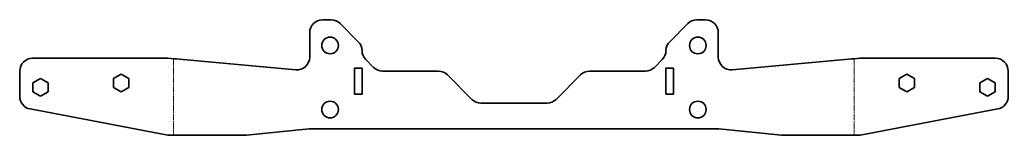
# Model space of a CAD drawing. Header units: inches. Extents: x 0 to 387, y 0 to 45.
import ezdxf

# ---------------------------------------------------------------- set-up
doc = ezdxf.new("R2010")
doc.units = ezdxf.units.IN
doc.header["$MEASUREMENT"] = 0
doc.linetypes.add('Chain', pattern=[13.68, 9.12, -1.14, 2.28, -1.14])
doc.layers.add('SIMUMAK Bend Centerline (ISO)', color=7, linetype='Chain', lineweight=9)
doc.layers.add('SIMUMAK Visible (ISO)', color=7, linetype='Continuous', lineweight=35)

# ---------------------------------------------------------------- blocks, each defined once
blk = doc.blocks.new('CDR-AU-31-SCM-01_Sheet_3_CDR-AU-31-SCM-01 (Desplegada)')
at = {"layer": 'SIMUMAK Bend Centerline (ISO)', "ltscale": 0.263158}
for p, q in [((-133.26, 7.32), (-133.26, -22.5)), ((133.26, 7.32), (133.26, -22.5))]:
    blk.add_line(p, q, dxfattribs=at)
at = {"layer": 'SIMUMAK Visible (ISO)'}
for p, q in [((-75, 22.5), (-71.57, 22.5)), ((-60.96, 13.96), (-68.04, 21.04)), ((68.04, 21.04), (60.96, 13.96)), ((71.57, 22.5), (75, 22.5)), ((-80, 7.98), (-80, 17.5)), ((80, 17.5), (80, 7.98)), ((-188.52, 7.5), (-135.52, 7.5)), ((-131, 7.14), (-85.45, 3)), ((-58.04, 7.04), (-54.96, 3.96)), ((54.96, 3.96), (58.04, 7.04)), ((85.45, 3), (131, 7.14)), ((135.52, 7.5), (188.52, 7.5)), ((-193.52, -7.36), (-193.52, 2.5)), ((-156.77, -0.41), (-153.77, 1.32)), ((-153.77, 1.32), (-150.77, -0.41)), ((-62.5, 3.6), (-59.5, 3.6)), ((-62.5, -6.5), (-62.5, 3.6)), ((-59.5, 3.6), (-59.5, -6.5)), ((-51.43, 2.5), (-29.57, 2.5)), ((-16.46, -8.54), (-26.04, 1.04)), ((26.04, 1.04), (16.46, -8.54)), ((29.57, 2.5), (51.43, 2.5)), ((59.5, 3.6), (62.5, 3.6)), ((59.5, -6.5), (59.5, 3.6)), ((62.5, 3.6), (62.5, -6.5)), ((150.77, -0.41), (153.77, 1.32)), ((153.77, 1.32), (156.77, -0.41)), ((193.52, 2.5), (193.52, -7.36)), ((-188.42, -2.07), (-185.42, -0.34)), ((-188.42, -5.53), (-188.42, -2.07)), ((-185.42, -0.34), (-182.42, -2.07)), ((-182.42, -2.07), (-182.42, -5.53)), ((-156.77, -3.87), (-156.77, -0.41)), ((-150.77, -0.41), (-150.77, -3.87)), ((150.77, -3.87), (150.77, -0.41)), ((156.77, -0.41), (156.77, -3.87)), ((182.42, -2.07), (185.42, -0.34)), ((182.42, -5.53), (182.42, -2.07)), ((185.42, -0.34), (188.42, -2.07)), ((188.42, -2.07), (188.42, -5.53)), ((-185.42, -7.26), (-188.42, -5.53)), ((-182.42, -5.53), (-185.42, -7.26)), ((-153.77, -5.61), (-156.77, -3.87)), ((-150.77, -3.87), (-153.77, -5.61)), ((-59.5, -6.5), (-62.5, -6.5)), ((62.5, -6.5), (59.5, -6.5)), ((153.77, -5.61), (150.77, -3.87)), ((156.77, -3.87), (153.77, -5.61)), ((185.42, -7.26), (182.42, -5.53)), ((188.42, -5.53), (185.42, -7.26)), ((12.93, -10), (-12.93, -10)), ((-189.46, -12.27), (-135.52, -22.5)), ((135.52, -22.5), (189.46, -12.27)), ((-105.25, -22.5), (-135.52, -22.5)), ((-104.75, -22.48), (-80.25, -20.02)), ((-79.75, -20), (79.75, -20)), ((80.25, -20.02), (104.75, -22.48)), ((135.52, -22.5), (105.25, -22.5))]:
    blk.add_line(p, q, dxfattribs=at)
for centre in [(-72, 12.5), (72, 12.5), (-72, -12.5), (72, -12.5)]:
    blk.add_circle(centre, 3.25, dxfattribs=at)
at = {"layer": 'SIMUMAK Visible (ISO)', "extrusion": (0, 0, -1)}
for centre, start, end in [((75, 17.5), 360, 90), ((71.57, 17.5), 90, 135), ((-71.57, 17.5), 45, 90), ((-75, 17.5), 90, 180), ((64.5, 10.43), 135, 179.1797), ((-64.5, 10.43), 0.8203, 45), ((188.52, 2.5), 360, 90), ((-188.52, 2.5), 90, 180), ((29.57, -2.5), 90, 135), ((-29.57, -2.5), 45, 90), ((188.52, -7.36), 280.7389, 360), ((-188.52, -7.36), 180, 259.2611), ((105.25, -17.5), 264.2894, 270), ((-105.25, -17.5), 270, 275.7106)]:
    blk.add_arc(centre, 5, start, end, dxfattribs=at)
at = {"layer": 'SIMUMAK Visible (ISO)'}
for centre, start, end in [((-85, 7.98), 264.8056, 0), ((-54.5, 10.57), 180.8203, 225), ((54.5, 10.57), 315, 359.1797), ((85, 7.98), 180, 275.1944), ((-51.43, 7.5), 225, 270), ((51.43, 7.5), 270, 315), ((-12.93, -5), 225, 270), ((12.93, -5), 270, 315), ((-79.75, -25), 90, 95.7106), ((79.75, -25), 84.2894, 90)]:
    blk.add_arc(centre, 5, start, end, dxfattribs=at)
for points in [[(-135.52, 7.5), (-134.02, 7.38), (-132.51, 7.26), (-131, 7.14)], [(131, 7.14), (132.51, 7.26), (134.02, 7.38), (135.52, 7.5)]]:
    blk.add_open_spline(points, degree=3, dxfattribs=at)

msp = doc.modelspace()

# ---------------------------------------------------------------- block references
msp.add_blockref('CDR-AU-31-SCM-01_Sheet_3_CDR-AU-31-SCM-01 (Desplegada)', (193.52, 22.5))

doc.saveas('drawing.dxf')
